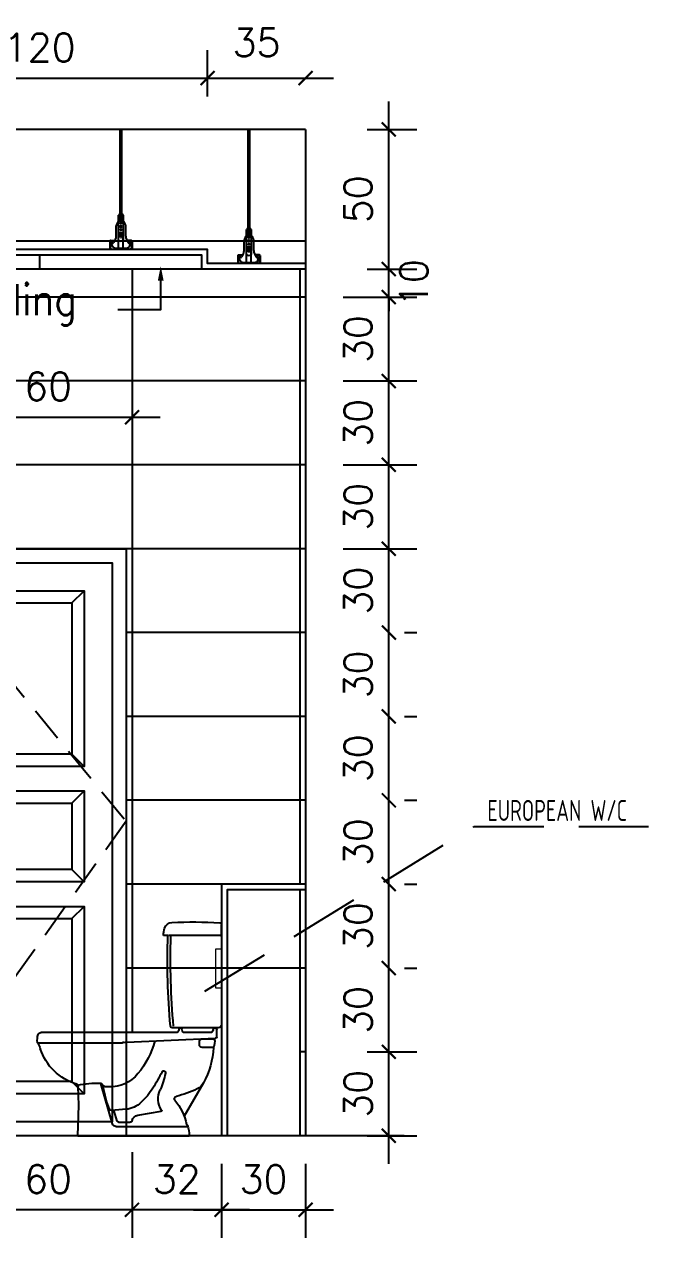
# Model space of a CAD drawing. Header units: centimetres. Extents: x -1797 to 2001, y -8788 to 1856.
# Drawn here: x 584.3 to 815.3, y 857.8 to 1291.9 of the extents above; entities that cross this region are included whole.
import ezdxf
from ezdxf.xclip import XClip

# ---------------------------------------------------------------- set-up
doc = ezdxf.new("R2010")
doc.units = ezdxf.units.CM
doc.header["$LTSCALE"] = 100
doc.header["$MEASUREMENT"] = 0
doc.header["$XCLIPFRAME"] = 0
doc.header["$PDMODE"] = 35
doc.linetypes.add('HIDDEN', pattern=[0.375, 0.25, -0.125])
for name, color, linetype in [('BATH FIXTURES', 85, 'Continuous'), ('CEILING', 161, 'Continuous'), ('CEILING HANGER', 8, 'Continuous'), ('DIM', 1, 'Continuous'), ('DOOR', 1, 'Continuous'), ('HIDDEN -03', 8, 'HIDDEN'), ('ID_Flooring_02', 127, 'Continuous'), ('ID_Furniture-Fixed_01', 141, 'Continuous'), ('TEXT', 3, 'Continuous'), ('Text-1', 3, 'Continuous'), ('WALL-01', 7, 'Continuous'), ('WALL-03', 2, 'Continuous'), ('WALL-04', 1, 'Continuous')]:
    doc.layers.add(name, color=color, linetype=linetype)
doc.styles.add('HB25Small', font='ARCHSTYL.SHX', dxfattribs={"width": 0.8, "height": 2.5})
doc.styles.add('ISO', font='isocp2.shx', dxfattribs={"width": 0.8})
doc.styles.add('ROMANS', font='romans')
doc.dimstyles.new('AS-17-100', dxfattribs={"dimtxt": 10, "dimasz": 5, "dimexe": 10, "dimexo": 10, "dimgap": 6, "dimtad": 1, "dimtoh": 1, "dimdec": 0, "dimdsep": 46, "dimtxsty": 'ROMANS', "dimblk1": 'ARCHTICK', "dimblk2": 'ARCHTICK', "dimsah": 1, "dimcen": 25, "dimdle": 10, "dimclrd": 1, "dimclre": 1, "dimclrt": 2, "dimadec": 0, "dimazin": 0, "dimtfac": 1, "dimtdec": 0, "dimtofl": 0, "dimtmove": 2, "dimatfit": 3, "dimldrblk": 'ARCHTICK', "dimfxl": 1, "dimtolj": 1, "dimtzin": 0, "dimarcsym": 0})
doc.dimstyles.new('DIM DET', dxfattribs={"dimtxt": 0.05, "dimasz": 0.025, "dimexe": 0.025, "dimexo": 0.025, "dimgap": 0.025, "dimtad": 1, "dimzin": 0, "dimdsep": 46, "dimtxsty": 'ISO', "dimblk": 'ARCHTICK', "dimcen": 0.1, "dimdle": 0.025, "dimclrd": 15, "dimclre": 15, "dimclrt": 2, "dimadec": 0, "dimazin": 0, "dimtfac": 1, "dimtmove": 2, "dimatfit": 0, "dimldrblk": 'ARCHTICK', "dimfxl": 0.17, "dimtzin": 1, "dimarcsym": 0})

# ---------------------------------------------------------------- blocks, each defined once
blk = doc.blocks.new('SUP')
at = {"layer": 'CEILING HANGER', "extrusion": (-6.56544e-09, 1.61575e-05, 1)}
for p, q in [((-555.86, -4415.29, 0.02), (-555.86, -4347.85, 0.02)), ((-555.25, -4415.29, 0.02), (-555.25, -4347.85, 0.02)), ((-556.44, -4415.38, 0.02), (-556.44, -4413.19, 0.02)), ((-555.86, -4414.67, 0.02), (-555.86, -4414.7, 0.02)), ((-555.86, -4414.7, 0.02), (-555.84, -4414.74, 0.02)), ((-555.84, -4414.74, 0.02), (-555.82, -4414.77, 0.02)), ((-555.82, -4414.77, 0.02), (-555.79, -4414.79, 0.02)), ((-555.32, -4414.79, 0.02), (-555.29, -4414.77, 0.02)), ((-555.29, -4414.77, 0.02), (-555.27, -4414.74, 0.02)), ((-555.27, -4414.74, 0.02), (-555.26, -4414.7, 0.02)), ((-555.26, -4414.7, 0.02), (-555.25, -4414.67, 0.02)), ((-554.61, -4415.38, 0.02), (-554.61, -4413.19, 0.02)), ((-557.24, -4420.73, 0.02), (-557.24, -4417, 0.02)), ((-556.44, -4422.11, 0.02), (-556.44, -4415.38, 0.02)), ((-556.34, -4415.29, 0.02), (-554.71, -4415.29, 0.02)), ((-555.79, -4414.79, 0.02), (-555.75, -4414.82, 0.02)), ((-555.75, -4414.82, 0.02), (-555.71, -4414.84, 0.02)), ((-555.71, -4414.84, 0.02), (-555.66, -4414.85, 0.02)), ((-555.66, -4414.85, 0.02), (-555.61, -4414.86, 0.02)), ((-555.61, -4414.86, 0.02), (-555.56, -4414.86, 0.02)), ((-555.56, -4414.86, 0.02), (-555.5, -4414.86, 0.02)), ((-555.5, -4414.86, 0.02), (-555.45, -4414.85, 0.02)), ((-555.45, -4414.85, 0.02), (-555.4, -4414.84, 0.02)), ((-555.4, -4414.84, 0.02), (-555.36, -4414.82, 0.02)), ((-555.36, -4414.82, 0.02), (-555.32, -4414.79, 0.02)), ((-554.61, -4422.1, 0.02), (-554.61, -4415.38, 0.02)), ((-553.82, -4420.73, 0.02), (-553.82, -4417, 0.02)), ((-559.5, -4422.53, 0.02), (-559.5, -4426.15, 0.02)), ((-559.37, -4423.36, 0.02), (-559.5, -4423.36, 0.02)), ((-559.37, -4422.53, 0.02), (-559.37, -4426.15, 0.02)), ((-559.25, -4422.29, 0.02), (-557.67, -4422.29, 0.02)), ((-559.25, -4422.41, 0.02), (-557.74, -4422.41, 0.02)), ((-558.92, -4423.15, 0.02), (-558.92, -4423.41, 0.02)), ((-558.57, -4423.16, 0.02), (-558.6, -4423.08, 0.02)), ((-558.4, -4423.28, 0.02), (-558.4, -4423.28, 0.02)), ((-554.61, -4419.5, 0.02), (-556.44, -4419.5, 0.02)), ((-556.35, -4425.11, 0.02), (-556.35, -4421.21, 0.02)), ((-556.29, -4421.21, 0.02), (-556.35, -4421.21, 0.02)), ((-556.23, -4421.14, 0.02), (-556.23, -4420.6, 0.02)), ((-554.89, -4420.53, 0.02), (-556.17, -4420.53, 0.02)), ((-555.24, -4420.02, 0.02), (-555.82, -4420.02, 0.02)), ((-555.24, -4420.27, 0.02), (-555.82, -4420.27, 0.02)), ((-555.74, -4421.21, 0.02), (-555.77, -4420.78, 0.02)), ((-555.28, -4420.78, 0.02), (-555.77, -4420.78, 0.02)), ((-555.74, -4421.21, 0.02), (-555.31, -4421.21, 0.02)), ((-555.31, -4421.21, 0.02), (-555.28, -4420.78, 0.02)), ((-554.83, -4421.14, 0.02), (-554.83, -4420.6, 0.02)), ((-554.71, -4421.21, 0.02), (-554.77, -4421.21, 0.02)), ((-554.71, -4425.11, 0.02), (-554.71, -4421.21, 0.02)), ((-551.81, -4422.29, 0.02), (-553.39, -4422.29, 0.02)), ((-551.81, -4422.41, 0.02), (-553.32, -4422.41, 0.02)), ((-552.66, -4423.28, 0.02), (-552.66, -4423.28, 0.02)), ((-552.49, -4423.16, 0.02), (-552.46, -4423.08, 0.02)), ((-552.13, -4423.15, 0.02), (-552.13, -4423.41, 0.02)), ((-551.68, -4422.53, 0.02), (-551.68, -4426.15, 0.02)), ((-551.68, -4423.36, 0.02), (-551.56, -4423.36, 0.02)), ((-551.56, -4422.53, 0.02), (-551.56, -4426.15, 0.02)), ((-559.5, -4426.15, 0.02), (-559.5, -4427.62, 0.02)), ((-559.5, -4427.62, 0.02), (-559.37, -4427.62, 0.02)), ((-559.37, -4426.15, 0.02), (-559.37, -4427.62, 0.02)), ((-558.73, -4424.21, 0.02), (-558.9, -4423.57, 0.02)), ((-556.23, -4425.11, 0.02), (-557.55, -4425.11, 0.02)), ((-554.83, -4425.11, 0.02), (-556.23, -4425.11, 0.02)), ((-555.07, -4425.48, 0.02), (-555.99, -4425.48, 0.02)), ((-553.5, -4425.11, 0.02), (-554.83, -4425.11, 0.02)), ((-552.33, -4424.21, 0.02), (-552.15, -4423.57, 0.02)), ((-551.68, -4426.15, 0.02), (-551.68, -4427.62, 0.02)), ((-551.56, -4427.62, 0.02), (-551.68, -4427.62, 0.02)), ((-551.56, -4426.15, 0.02), (-551.56, -4427.62, 0.02))]:
    blk.add_line(p, q, dxfattribs=at)
at = {"layer": 'CEILING HANGER', "extrusion": (-6.56544e-09, 1.61575e-05, 1), "const_width": 0.244, "elevation": -0.07}
blk.add_lwpolyline([(-558.58, -4423.04, 1), (-559.07, -4423.04), (-559.07, -4423.22, 0.267949), (-558.99, -4423.35, -0.57735), (-558.99, -4423.61, 0.267949), (-559.07, -4423.75), (-559.07, -4424.04, 0.267949), (-558.99, -4424.17, -0.57735), (-558.99, -4424.43, 0.267949), (-559.07, -4424.56), (-559.07, -4424.85, 0.267949), (-558.99, -4424.98, -0.57735), (-558.99, -4425.25, 0.267949), (-559.07, -4425.38), (-559.07, -4425.7, 0.414214), (-558.92, -4425.85), (-558.23, -4425.85, 0.247529), (-558.1, -4425.78, -0.247529), (-557.98, -4425.72), (-557.55, -4425.72, -0.247529), (-557.43, -4425.78, 0.247529), (-557.3, -4425.85), (-555.79, -4425.85, 0.267949), (-555.66, -4425.77, -0.57735), (-555.4, -4425.77, 0.267949), (-555.26, -4425.85), (-553.76, -4425.85, 0.247529), (-553.63, -4425.78, -0.247529), (-553.51, -4425.72), (-553.08, -4425.72, -0.247529), (-552.95, -4425.78, 0.247529), (-552.83, -4425.85), (-552.14, -4425.85, 0.414214), (-551.99, -4425.7), (-551.99, -4425.38, 0.267949), (-552.07, -4425.25, -0.57735), (-552.07, -4424.98, 0.267949), (-551.99, -4424.85), (-551.99, -4424.56, 0.267949), (-552.07, -4424.43, -0.57735), (-552.07, -4424.17, 0.267949), (-551.99, -4424.04), (-551.99, -4423.75, 0.267949), (-552.07, -4423.61, -0.57735), (-552.07, -4423.35, 0.267949), (-551.99, -4423.22), (-551.99, -4423.04, 1), (-552.48, -4423.04)], format="xyb", dxfattribs=at)
at = {"layer": 'CEILING HANGER', "extrusion": (-6.56544e-09, 1.61575e-05, 1)}
for centre, radius in [((-555.53, -4417.24, -0.05), 0.342), ((-555.53, -4416.02, -0.05), 0.252), ((-555.53, -4418.46, -0.05), 0.252)]:
    blk.add_circle(centre, radius, dxfattribs=at)
for centre, radius, start, end in [((-555.53, -4414.15, -0.05), 1.33, 104.5031, 133.577), ((-555.53, -4414.15, -0.05), 1.33, 46.3713, 77.9165), ((-554.37, -4417.4, -0.05), 2.89, 132.9462, 171.8788), ((-556.68, -4417.4, -0.05), 2.89, 8.1212, 47.0538), ((-559.25, -4422.53, -0.05), 0.244, 90, 180), ((-559.25, -4422.53, -0.05), 0.122, 90, 180), ((-558.74, -4423.15, -0.05), 0.183, 102.9976, 180), ((-558.31, -4423.41, -0.05), 0.61, 180, 195), ((-558.75, -4423.09, -0.05), 0.122, 77.0024, 102.9976), ((-558.77, -4423.15, -0.05), 0.183, 20, 77.0024), ((-558.4, -4423.1, -0.05), 0.183, 200, 270), ((-558.4, -4423.1, -0.05), 0.183, 270, 357.8496), ((-557.85, -4423.12, -0.05), 0.366, 135.5755, 177.8496), ((-560.29, -4420.73, -0.05), 3.05, 315.5755, 360), ((-555.53, -4421.14, -0.05), 1.33, 226.423, 313.6287), ((-556.29, -4421.14, -0.05), 0.061, 270, 360), ((-556.17, -4420.6, -0.05), 0.061, 90, 180), ((-555.82, -4420.14, -0.05), 0.122, 90, 270), ((-555.24, -4420.14, -0.05), 0.122, 270, 90), ((-554.89, -4420.6, -0.05), 0.061, 360, 90), ((-554.77, -4421.14, -0.05), 0.061, 180, 270), ((-550.77, -4420.73, -0.05), 3.05, 180, 224.4246), ((-553.21, -4423.12, -0.05), 0.366, 2.1504, 44.4246), ((-552.66, -4423.1, -0.05), 0.183, 182.1504, 270), ((-552.66, -4423.1, -0.05), 0.183, 270, 340), ((-552.29, -4423.15, -0.05), 0.183, 102.9976, 160), ((-552.3, -4423.09, -0.05), 0.122, 77.0024, 102.9976), ((-552.32, -4423.15, -0.05), 0.183, 360, 77.0024), ((-552.74, -4423.41, -0.05), 0.61, 345, 360), ((-551.81, -4422.53, -0.05), 0.244, 360, 90), ((-551.81, -4422.53, -0.05), 0.122, 360, 90), ((-557.47, -4423.62, -0.05), 1.37, 195, 270), ((-555.99, -4425.11, -0.05), 0.366, 180, 270), ((-555.07, -4425.11, -0.05), 0.366, 270, 360), ((-553.58, -4423.62, -0.05), 1.37, 270, 345)]:
    blk.add_arc(centre, radius, start, end, dxfattribs=at)
blk = doc.blocks.new('FALSE CEILING')
at = {"xscale": -1}
for p in [(-1545.11, 4427.62, -0.02), (-1485.11, 4427.62, -0.02), (-1425.11, 4427.62, -0.02), (-1365.11, 4427.62, -0.02), (-1305.11, 4427.62, -0.02), (-1245.11, 4427.62, -0.02), (-1185.11, 4427.62, -0.02), (-1125.11, 4427.62, -0.02), (-1065.11, 4427.62, -0.02), (-1005.11, 4427.62, -0.02), (-945.11, 4427.62, -0.02), (-885.11, 4427.62, -0.02), (-825.11, 4427.62, -0.02), (-765.11, 4427.62, -0.02), (-705.11, 4427.62, -0.02), (-645.11, 4427.62, -0.02), (-585.11, 4427.62, -0.02), (-525.11, 4427.62, -0.02), (-465.11, 4427.62, -0.02), (-405.11, 4427.62, -0.02), (-345.11, 4427.62, -0.02), (-285.11, 4427.62, -0.02), (-225.11, 4427.62, -0.02), (-165.11, 4427.62, -0.02), (-105.11, 4427.62, -0.02), (-45.11, 4427.62, -0.02), (14.89, 4427.62, -0.02), (74.89, 4427.62, -0.02), (134.89, 4427.62, -0.02), (194.89, 4427.62, -0.02), (254.89, 4427.62, -0.02), (314.89, 4427.62, -0.02), (374.89, 4427.62, -0.02), (434.89, 4427.62, -0.02)]:
    blk.add_blockref('SUP', p, dxfattribs=at)
blk = doc.blocks.new('A$C40781420')
at = {"layer": 'ID_Furniture-Fixed_01', "linetype": 'Continuous'}
for p, q in [((0, 0.7186), (0, 0.7551)), ((0, 0.7136), (0, 0.3981)), ((0.0025, 0.7161), (0.19, 0.7161)), ((0.192, 0.7161), (0.2075, 0.7161)), ((0.012, 0.3861), (0.0232, 0.3861)), ((0.017, 0.3539), (0.017, 0.3786)), ((0.3389, 0.335), (0.0218, 0.3489)), ((0.0232, 0.3861), (0.1766, 0.3861)), ((0.0259, 0.3468), (0.0259, 0.3487)), ((0.0414, 0.3688), (0.1306, 0.3688)), ((0.1642, 0.3688), (0.6458, 0.3688)), ((0.0698, 0.3468), (0.0259, 0.3468)), ((0.0294, 0.3158), (0.0694, 0.3158)), ((0.0794, 0.3258), (0.0794, 0.3368)), ((0.6576, 0.3329), (0.3535, 0.3329)), ((0.0646, 0.1888), (0.1334, 0.0697)), ((0.39, 0.0426), (0.4313, 0.1865)), ((0.4028, 0.1749), (0.4156, 0.1751)), ((0.4296, 0.1867), (0.4209, 0.1775)), ((0.5096, 0.1093), (0.512, 0.1762)), ((0.2995, 0.0731), (0.2158, 0.0879)), ((0.341, 0.0946), (0.3934, 0.09)), ((0.373, 0.0521), (0.3833, 0.0879)), ((0.5134, 0), (0.5096, 0.1093)), ((0.3682, 0.0485), (0.3272, 0.0485)), ((0.5134, 0), (0.1158, 0)), ((0.378, 0.0335), (0.1237, 0.0335))]:
    blk.add_line(p, q, dxfattribs=at)
for centre, radius, start, end in [((0.0062, 0.7554), 0.0062, 91.4933, 182.6113), ((0.101, -0.5791), 1.344, 86.7356, 94.0533), ((0.1768, 0.735), 0.0278, 16.7219, 88.403), ((0.1381, 0.7192), 0.0695, 357.4066, 19.9838), ((0.0025, 0.7186), 0.0025, 180, 270), ((0.0025, 0.7136), 0.0025, 90, 180), ((-2.4811, 0.631), 2.6635, 354.8397, 1.7928), ((-2.4733, 0.6313), 2.6667, 354.8406, 1.8202), ((-1.8145, 0.6425), 2.0079, 2.0975, 2.1008), ((0.012, 0.3981), 0.012, 180, 270), ((0.1766, 0.3921), 0.006, 270, 354.0535), ((0.0235, 0.3794), 0.0065, 357.5731, 186.7437), ((0.022, 0.3539), 0.005, 180, 267.5), ((0.0423, 0.3813), 0.0125, 189.9672, 266.0547), ((0.1311, 0.3795), 0.0107, 267.3041, 7.4657), ((0.1472, 0.3804), 0.00557, 7.9882, 175.8253), ((0.1639, 0.3801), 0.0113, 174.2074, 271.3864), ((0.6469, 0.3596), 0.00924, 15.4286, 97.0264), ((0.5961, 0.3438), 0.0625, 350.5054, 16.9979), ((0.0653, 0.3355), 0.0409, 164.0001, 208.7742), ((0.3218, 0.3284), 0.2927, 182.4709, 208.4948), ((0.0694, 0.3258), 0.01, 270, 0), ((0.0694, 0.3368), 0.01, 0, 87.5), ((0.5124, 0.4062), 0.2815, 193.7359, 220.8288), ((0.3396, 0.302), 0.0331, 72.2543, 91.3308), ((0.3533, 0.3436), 0.0107, 250.6238, 271.3268), ((0.4632, 0.3707), 0.1939, 286.31, 342.3541), ((0.6951, 0.3023), 0.048, 142.8736, 168.465), ((0.6528, 0.3343), 0.005, 322.8736, 350.5054), ((0.2067, 0.2255), 0.0064, 30, 198), ((0.5624, 0.3021), 0.3702, 192.2584, 201.9391), ((1.0567, 0.6774), 0.9563, 207.9867, 212.0133), ((0.3979, 0.3008), 0.126, 218.5782, 272.247), ((0.1094, 0.2131), 0.051, 208.4948, 243.8789), ((0.0262, 0.2395), 0.4018, 338.8606, 350.6878), ((0.4154, 0.1826), 0.0075, 271.1235, 316.6131), ((0.4341, 0.1807), 0.0075, 90.8027, 127.232), ((0.4395, -0.2028), 0.3911, 79.0808, 90.8027), ((0.5214, 0.1758), 0.0095, 113.3794, 178), ((0.235, 0.4692), 0.3362, 243.8789, 257.5583), ((0.1607, 0.1326), 0.0085, 319.5225, 77.5583), ((0.1579, 0.1318), 0.069, 324.6063, 27.6807), ((0.4169, 0.2693), 0.1975, 210, 229.3607), ((0.3133, 0.0024), 0.1921, 139.5225, 168.5447), ((0.2162, 0.0904), 0.0025, 144.6063, 260), ((0.3484, 0.1788), 0.0845, 224.6343, 265), ((0.3809, 0.0886), 0.0025, 344, 85), ((0.394, 0.0975), 0.0075, 265, 337.5224), ((0.2952, 0.0485), 0.025, 14.0297, 80), ((0.3272, 0.0565), 0.008, 194.0297, 270), ((0.3682, 0.0535), 0.005, 270, 344), ((0.2276, 0.0016), 0.1118, 161.5555, 180.8176), ((0.1239, 0.0362), 0.0025, 105.7222, 161.5555), ((0.1226, 0.041), 0.0025, 285.7222, 348.5447), ((0.378, 0.046), 0.0125, 270, 344)]:
    blk.add_arc(centre, radius, start, end, dxfattribs=at)
blk = doc.blocks.new('_ARCHTICK')
at = {"color": 0, "linetype": 'ByBlock', "const_width": 0.15}
blk.add_lwpolyline([(-0.5, -0.5), (0.5, 0.5)], dxfattribs=at)
blk = doc.blocks.new('*D583')
at = {"layer": 'Defpoints', "color": 0, "transparency": 16777216}
for p in [(696.85, 924.25), (714.54, 924.25), (696.85, 894.25)]:
    blk.add_point(p, dxfattribs=at)
at = {"layer": 'DIM', "color": 1, "lineweight": -2, "transparency": 16777216}
for p, q in [((714.54, 884.25), (714.54, 934.25)), ((706.85, 924.25), (724.54, 924.25)), ((706.85, 894.25), (724.54, 894.25))]:
    blk.add_line(p, q, dxfattribs=at)
at = {"layer": 'DIM', "color": 1, "lineweight": -2, "transparency": 16777216, "xscale": 5, "yscale": 5, "zscale": 5}
for p, rotation in [((714.54, 924.25), 90), ((714.54, 894.25), 270)]:
    blk.add_blockref('_ARCHTICK', p, dxfattribs=dict(at, rotation=rotation))
at = {"layer": 'DIM', "color": 2, "transparency": 16777216, "insert": (703.54, 909.25), "char_height": 10, "attachment_point": 5, "rotation": 90, "style": 'ROMANS'}
blk.add_mtext('\\A1;30', dxfattribs=at)
blk = doc.blocks.new('*D584')
at = {"layer": 'Defpoints', "color": 0, "transparency": 16777216}
for p in [(710.18, 954.25), (714.54, 954.25), (696.85, 924.25)]:
    blk.add_point(p, dxfattribs=at)
at = {"layer": 'DIM', "color": 1, "lineweight": -2, "transparency": 16777216}
for p, q in [((714.54, 914.25), (714.54, 964.25)), ((720.18, 954.25), (724.54, 954.25)), ((706.85, 924.25), (724.54, 924.25))]:
    blk.add_line(p, q, dxfattribs=at)
at = {"layer": 'DIM', "color": 1, "lineweight": -2, "transparency": 16777216, "xscale": 5, "yscale": 5, "zscale": 5}
for p, rotation in [((714.54, 954.25), 90), ((714.54, 924.25), 270)]:
    blk.add_blockref('_ARCHTICK', p, dxfattribs=dict(at, rotation=rotation))
at = {"layer": 'DIM', "color": 2, "transparency": 16777216, "insert": (703.54, 939.25), "char_height": 10, "attachment_point": 5, "rotation": 90, "style": 'ROMANS'}
blk.add_mtext('\\A1;30', dxfattribs=at)
blk = doc.blocks.new('*D585')
at = {"layer": 'Defpoints', "color": 0, "transparency": 16777216}
for p in [(710.18, 984.25), (714.54, 984.25), (710.18, 954.25)]:
    blk.add_point(p, dxfattribs=at)
at = {"layer": 'DIM', "color": 1, "lineweight": -2, "transparency": 16777216}
for p, q in [((714.54, 944.25), (714.54, 994.25)), ((720.18, 984.25), (724.54, 984.25)), ((720.18, 954.25), (724.54, 954.25))]:
    blk.add_line(p, q, dxfattribs=at)
at = {"layer": 'DIM', "color": 1, "lineweight": -2, "transparency": 16777216, "xscale": 5, "yscale": 5, "zscale": 5}
for p, rotation in [((714.54, 984.25), 90), ((714.54, 954.25), 270)]:
    blk.add_blockref('_ARCHTICK', p, dxfattribs=dict(at, rotation=rotation))
at = {"layer": 'DIM', "color": 2, "transparency": 16777216, "insert": (703.54, 969.25), "char_height": 10, "attachment_point": 5, "rotation": 90, "style": 'ROMANS'}
blk.add_mtext('\\A1;30', dxfattribs=at)
blk = doc.blocks.new('*D586')
at = {"layer": 'Defpoints', "color": 0, "transparency": 16777216}
for p in [(710.18, 1014.25), (714.54, 1014.25), (710.18, 984.25)]:
    blk.add_point(p, dxfattribs=at)
at = {"layer": 'DIM', "color": 1, "lineweight": -2, "transparency": 16777216}
for p, q in [((714.54, 974.25), (714.54, 1024.25)), ((720.18, 1014.25), (724.54, 1014.25)), ((720.18, 984.25), (724.54, 984.25))]:
    blk.add_line(p, q, dxfattribs=at)
at = {"layer": 'DIM', "color": 1, "lineweight": -2, "transparency": 16777216, "xscale": 5, "yscale": 5, "zscale": 5}
for p, rotation in [((714.54, 1014.25), 90), ((714.54, 984.25), 270)]:
    blk.add_blockref('_ARCHTICK', p, dxfattribs=dict(at, rotation=rotation))
at = {"layer": 'DIM', "color": 2, "transparency": 16777216, "insert": (703.54, 999.25), "char_height": 10, "attachment_point": 5, "rotation": 90, "style": 'ROMANS'}
blk.add_mtext('\\A1;30', dxfattribs=at)
blk = doc.blocks.new('*D587')
at = {"layer": 'Defpoints', "color": 0, "transparency": 16777216}
for p in [(710.18, 1044.25), (714.54, 1044.25), (710.18, 1014.25)]:
    blk.add_point(p, dxfattribs=at)
at = {"layer": 'DIM', "color": 1, "lineweight": -2, "transparency": 16777216}
for p, q in [((714.54, 1004.25), (714.54, 1054.25)), ((720.18, 1044.25), (724.54, 1044.25)), ((720.18, 1014.25), (724.54, 1014.25))]:
    blk.add_line(p, q, dxfattribs=at)
at = {"layer": 'DIM', "color": 1, "lineweight": -2, "transparency": 16777216, "xscale": 5, "yscale": 5, "zscale": 5}
for p, rotation in [((714.54, 1044.25), 90), ((714.54, 1014.25), 270)]:
    blk.add_blockref('_ARCHTICK', p, dxfattribs=dict(at, rotation=rotation))
at = {"layer": 'DIM', "color": 2, "transparency": 16777216, "insert": (703.54, 1029.25), "char_height": 10, "attachment_point": 5, "rotation": 90, "style": 'ROMANS'}
blk.add_mtext('\\A1;30', dxfattribs=at)
blk = doc.blocks.new('*D588')
at = {"layer": 'Defpoints', "color": 0, "transparency": 16777216}
for p in [(710.18, 1074.25), (714.54, 1074.25), (710.18, 1044.25)]:
    blk.add_point(p, dxfattribs=at)
at = {"layer": 'DIM', "color": 1, "lineweight": -2, "transparency": 16777216}
for p, q in [((714.54, 1034.25), (714.54, 1084.25)), ((720.18, 1074.25), (724.54, 1074.25)), ((720.18, 1044.25), (724.54, 1044.25))]:
    blk.add_line(p, q, dxfattribs=at)
at = {"layer": 'DIM', "color": 1, "lineweight": -2, "transparency": 16777216, "xscale": 5, "yscale": 5, "zscale": 5}
for p, rotation in [((714.54, 1074.25), 90), ((714.54, 1044.25), 270)]:
    blk.add_blockref('_ARCHTICK', p, dxfattribs=dict(at, rotation=rotation))
at = {"layer": 'DIM', "color": 2, "transparency": 16777216, "insert": (703.54, 1059.25), "char_height": 10, "attachment_point": 5, "rotation": 90, "style": 'ROMANS'}
blk.add_mtext('\\A1;30', dxfattribs=at)
blk = doc.blocks.new('*D589')
at = {"layer": 'Defpoints', "color": 0, "transparency": 16777216}
for p in [(688.19, 1104.25), (714.54, 1104.25), (710.18, 1074.25)]:
    blk.add_point(p, dxfattribs=at)
at = {"layer": 'DIM', "color": 1, "lineweight": -2, "transparency": 16777216}
for p, q in [((714.54, 1064.25), (714.54, 1114.25)), ((698.19, 1104.25), (724.54, 1104.25)), ((720.18, 1074.25), (724.54, 1074.25))]:
    blk.add_line(p, q, dxfattribs=at)
at = {"layer": 'DIM', "color": 1, "lineweight": -2, "transparency": 16777216, "xscale": 5, "yscale": 5, "zscale": 5}
for p, rotation in [((714.54, 1104.25), 90), ((714.54, 1074.25), 270)]:
    blk.add_blockref('_ARCHTICK', p, dxfattribs=dict(at, rotation=rotation))
at = {"layer": 'DIM', "color": 2, "transparency": 16777216, "insert": (703.54, 1089.25), "char_height": 10, "attachment_point": 5, "rotation": 90, "style": 'ROMANS'}
blk.add_mtext('\\A1;30', dxfattribs=at)
blk = doc.blocks.new('*D590')
at = {"layer": 'Defpoints', "color": 0, "transparency": 16777216}
for p in [(688.19, 1134.25), (714.54, 1134.25), (688.19, 1104.25)]:
    blk.add_point(p, dxfattribs=at)
at = {"layer": 'DIM', "color": 1, "lineweight": -2, "transparency": 16777216}
for p, q in [((714.54, 1094.25), (714.54, 1144.25)), ((698.19, 1134.25), (724.54, 1134.25)), ((698.19, 1104.25), (724.54, 1104.25))]:
    blk.add_line(p, q, dxfattribs=at)
at = {"layer": 'DIM', "color": 1, "lineweight": -2, "transparency": 16777216, "xscale": 5, "yscale": 5, "zscale": 5}
for p, rotation in [((714.54, 1134.25), 90), ((714.54, 1104.25), 270)]:
    blk.add_blockref('_ARCHTICK', p, dxfattribs=dict(at, rotation=rotation))
at = {"layer": 'DIM', "color": 2, "transparency": 16777216, "insert": (703.54, 1119.25), "char_height": 10, "attachment_point": 5, "rotation": 90, "style": 'ROMANS'}
blk.add_mtext('\\A1;30', dxfattribs=at)
blk = doc.blocks.new('*D591')
at = {"layer": 'Defpoints', "color": 0, "transparency": 16777216}
for p in [(688.19, 1164.25), (714.54, 1164.25), (688.19, 1134.25)]:
    blk.add_point(p, dxfattribs=at)
at = {"layer": 'DIM', "color": 1, "lineweight": -2, "transparency": 16777216}
for p, q in [((714.54, 1124.25), (714.54, 1174.25)), ((698.19, 1164.25), (724.54, 1164.25)), ((698.19, 1134.25), (724.54, 1134.25))]:
    blk.add_line(p, q, dxfattribs=at)
at = {"layer": 'DIM', "color": 1, "lineweight": -2, "transparency": 16777216, "xscale": 5, "yscale": 5, "zscale": 5}
for p, rotation in [((714.54, 1164.25), 90), ((714.54, 1134.25), 270)]:
    blk.add_blockref('_ARCHTICK', p, dxfattribs=dict(at, rotation=rotation))
at = {"layer": 'DIM', "color": 2, "transparency": 16777216, "insert": (703.54, 1149.25), "char_height": 10, "attachment_point": 5, "rotation": 90, "style": 'ROMANS'}
blk.add_mtext('\\A1;30', dxfattribs=at)
blk = doc.blocks.new('*D592')
at = {"layer": 'Defpoints', "color": 0, "transparency": 16777216}
for p in [(688.19, 1194.25), (714.54, 1194.25), (688.19, 1164.25)]:
    blk.add_point(p, dxfattribs=at)
at = {"layer": 'DIM', "color": 1, "lineweight": -2, "transparency": 16777216}
for p, q in [((714.54, 1154.25), (714.54, 1204.25)), ((698.19, 1194.25), (724.54, 1194.25)), ((698.19, 1164.25), (724.54, 1164.25))]:
    blk.add_line(p, q, dxfattribs=at)
at = {"layer": 'DIM', "color": 1, "lineweight": -2, "transparency": 16777216, "xscale": 5, "yscale": 5, "zscale": 5}
for p, rotation in [((714.54, 1194.25), 90), ((714.54, 1164.25), 270)]:
    blk.add_blockref('_ARCHTICK', p, dxfattribs=dict(at, rotation=rotation))
at = {"layer": 'DIM', "color": 2, "transparency": 16777216, "insert": (703.54, 1179.25), "char_height": 10, "attachment_point": 5, "rotation": 90, "style": 'ROMANS'}
blk.add_mtext('\\A1;30', dxfattribs=at)
blk = doc.blocks.new('*D593')
at = {"layer": 'Defpoints', "color": 0, "transparency": 16777216}
for p in [(696.85, 1204.25), (714.54, 1204.25), (696.85, 1194.25)]:
    blk.add_point(p, dxfattribs=at)
at = {"layer": 'DIM', "color": 1, "lineweight": -2, "transparency": 16777216}
for p, q in [((714.54, 1204.25), (714.54, 1209.25)), ((706.85, 1204.25), (724.54, 1204.25)), ((706.85, 1194.25), (724.54, 1194.25)), ((714.54, 1194.25), (714.54, 1189.25))]:
    blk.add_line(p, q, dxfattribs=at)
at = {"layer": 'DIM', "color": 1, "lineweight": -2, "transparency": 16777216, "xscale": 5, "yscale": 5, "zscale": 5}
for p, rotation in [((714.54, 1204.25), 270), ((714.54, 1194.25), 90)]:
    blk.add_blockref('_ARCHTICK', p, dxfattribs=dict(at, rotation=rotation))
at = {"layer": 'DIM', "color": 2, "transparency": 16777216, "insert": (723.47, 1199.25), "char_height": 10, "attachment_point": 5, "rotation": 90, "style": 'ROMANS'}
blk.add_mtext('\\A1;10', dxfattribs=at)
blk = doc.blocks.new('*D594')
at = {"layer": 'Defpoints', "color": 0, "transparency": 16777216}
for p in [(696.85, 1254.25), (714.54, 1254.25), (696.85, 1204.25)]:
    blk.add_point(p, dxfattribs=at)
at = {"layer": 'DIM', "color": 1, "lineweight": -2, "transparency": 16777216}
for p, q in [((714.54, 1194.25), (714.54, 1264.25)), ((706.85, 1254.25), (724.54, 1254.25)), ((706.85, 1204.25), (724.54, 1204.25))]:
    blk.add_line(p, q, dxfattribs=at)
at = {"layer": 'DIM', "color": 1, "lineweight": -2, "transparency": 16777216, "xscale": 5, "yscale": 5, "zscale": 5}
for p, rotation in [((714.54, 1254.25), 90), ((714.54, 1204.25), 270)]:
    blk.add_blockref('_ARCHTICK', p, dxfattribs=dict(at, rotation=rotation))
at = {"layer": 'DIM', "color": 2, "transparency": 16777216, "insert": (703.54, 1229.25), "char_height": 10, "attachment_point": 5, "rotation": 90, "style": 'ROMANS'}
blk.add_mtext('\\A1;50', dxfattribs=at)
blk = doc.blocks.new('*D600')
at = {"layer": 'Defpoints', "color": 0, "transparency": 16777216}
for p in [(649.77, 1272.59), (529.77, 1259.03, 0), (649.77, 1256.03, 0)]:
    blk.add_point(p, dxfattribs=at)
at = {"layer": 'DIM', "color": 1, "lineweight": -2, "transparency": 16777216}
for p, q in [((529.77, 1269.03), (529.77, 1282.59)), ((649.77, 1266.03), (649.77, 1282.59)), ((519.77, 1272.59), (659.77, 1272.59))]:
    blk.add_line(p, q, dxfattribs=at)
at = {"layer": 'DIM', "color": 1, "lineweight": -2, "transparency": 16777216, "xscale": 5, "yscale": 5, "zscale": 5, "rotation": 180}
blk.add_blockref('_ARCHTICK', (529.77, 1272.59), dxfattribs=at)
at = {"layer": 'DIM', "color": 1, "lineweight": -2, "transparency": 16777216, "xscale": 5, "yscale": 5, "zscale": 5}
blk.add_blockref('_ARCHTICK', (649.77, 1272.59), dxfattribs=at)
at = {"layer": 'DIM', "color": 2, "transparency": 16777216, "insert": (589.77, 1283.59), "char_height": 10, "attachment_point": 5, "style": 'ROMANS'}
blk.add_mtext('\\A1;120', dxfattribs=at)
blk = doc.blocks.new('*D601')
at = {"layer": 'Defpoints', "color": 0, "transparency": 16777216}
for p in [(684.77, 1272.59, 0), (684.77, 1272.59), (649.77, 1256.03, 0)]:
    blk.add_point(p, dxfattribs=at)
at = {"layer": 'DIM', "color": 1, "lineweight": -2, "transparency": 16777216}
for p, q in [((649.77, 1266.03), (649.77, 1282.59)), ((639.77, 1272.59), (694.77, 1272.59))]:
    blk.add_line(p, q, dxfattribs=at)
at = {"layer": 'DIM', "color": 1, "lineweight": -2, "transparency": 16777216, "xscale": 5, "yscale": 5, "zscale": 5, "rotation": 180}
blk.add_blockref('_ARCHTICK', (649.77, 1272.59), dxfattribs=at)
at = {"layer": 'DIM', "color": 1, "lineweight": -2, "transparency": 16777216, "xscale": 5, "yscale": 5, "zscale": 5}
blk.add_blockref('_ARCHTICK', (684.77, 1272.59), dxfattribs=at)
at = {"layer": 'DIM', "color": 2, "transparency": 16777216, "insert": (667.27, 1285.3), "char_height": 10, "attachment_point": 5, "style": 'ROMANS'}
blk.add_mtext('\\A1;35', dxfattribs=at)
blk = doc.blocks.new('*D602')
at = {"layer": 'Defpoints', "color": 0, "transparency": 16777216}
for p in [(562.77, 1164.25, 0), (622.77, 1164.25, 0), (622.77, 1151.3)]:
    blk.add_point(p, dxfattribs=at)
at = {"layer": 'DIM', "color": 1, "lineweight": -2, "transparency": 16777216}
for p, q in [((552.77, 1151.3), (632.77, 1151.3)), ((562.77, 1154.25), (562.77, 1141.3)), ((622.77, 1154.25), (622.77, 1141.3))]:
    blk.add_line(p, q, dxfattribs=at)
at = {"layer": 'DIM', "color": 1, "lineweight": -2, "transparency": 16777216, "xscale": 5, "yscale": 5, "zscale": 5, "rotation": 180}
blk.add_blockref('_ARCHTICK', (562.77, 1151.3), dxfattribs=at)
at = {"layer": 'DIM', "color": 1, "lineweight": -2, "transparency": 16777216, "xscale": 5, "yscale": 5, "zscale": 5}
blk.add_blockref('_ARCHTICK', (622.77, 1151.3), dxfattribs=at)
at = {"layer": 'DIM', "color": 2, "transparency": 16777216, "insert": (592.77, 1162.3), "char_height": 10, "attachment_point": 5, "style": 'ROMANS'}
blk.add_mtext('\\A1;60', dxfattribs=at)
blk = doc.blocks.new('*D603')
at = {"layer": 'Defpoints', "color": 0, "transparency": 16777216}
for p in [(654.77, 894.25, 0), (684.77, 894.25, 0), (684.77, 867.76)]:
    blk.add_point(p, dxfattribs=at)
at = {"layer": 'DIM', "color": 1, "lineweight": -2, "transparency": 16777216}
for p, q in [((654.77, 884.25), (654.77, 857.76)), ((684.77, 884.25), (684.77, 857.76)), ((644.77, 867.76), (694.77, 867.76))]:
    blk.add_line(p, q, dxfattribs=at)
at = {"layer": 'DIM', "color": 1, "lineweight": -2, "transparency": 16777216, "xscale": 5, "yscale": 5, "zscale": 5, "rotation": 180}
blk.add_blockref('_ARCHTICK', (654.77, 867.76), dxfattribs=at)
at = {"layer": 'DIM', "color": 1, "lineweight": -2, "transparency": 16777216, "xscale": 5, "yscale": 5, "zscale": 5}
blk.add_blockref('_ARCHTICK', (684.77, 867.76), dxfattribs=at)
at = {"layer": 'DIM', "color": 2, "transparency": 16777216, "insert": (669.77, 878.76), "char_height": 10, "attachment_point": 5, "style": 'ROMANS'}
blk.add_mtext('\\A1;30', dxfattribs=at)
blk = doc.blocks.new('*D604')
at = {"layer": 'Defpoints', "color": 0, "transparency": 16777216}
for p in [(622.77, 898.34), (654.77, 894.25, 0), (622.77, 867.76)]:
    blk.add_point(p, dxfattribs=at)
at = {"layer": 'DIM', "color": 1, "lineweight": -2, "transparency": 16777216}
for p, q in [((622.77, 888.34), (622.77, 857.76)), ((654.77, 884.25), (654.77, 857.76)), ((664.77, 867.76), (612.77, 867.76))]:
    blk.add_line(p, q, dxfattribs=at)
at = {"layer": 'DIM', "color": 1, "lineweight": -2, "transparency": 16777216, "xscale": 5, "yscale": 5, "zscale": 5, "rotation": 180}
blk.add_blockref('_ARCHTICK', (622.77, 867.76), dxfattribs=at)
at = {"layer": 'DIM', "color": 1, "lineweight": -2, "transparency": 16777216, "xscale": 5, "yscale": 5, "zscale": 5}
blk.add_blockref('_ARCHTICK', (654.77, 867.76), dxfattribs=at)
at = {"layer": 'DIM', "color": 2, "transparency": 16777216, "insert": (638.77, 878.76), "char_height": 10, "attachment_point": 5, "style": 'ROMANS'}
blk.add_mtext('\\A1;32', dxfattribs=at)
blk = doc.blocks.new('*D605')
at = {"layer": 'Defpoints', "color": 0, "transparency": 16777216}
for p in [(622.77, 898.34), (562.77, 891.46, 0), (562.77, 867.76)]:
    blk.add_point(p, dxfattribs=at)
at = {"layer": 'DIM', "color": 1, "lineweight": -2, "transparency": 16777216}
for p, q in [((622.77, 888.34), (622.77, 857.76)), ((562.77, 881.46), (562.77, 857.76)), ((632.77, 867.76), (552.77, 867.76))]:
    blk.add_line(p, q, dxfattribs=at)
at = {"layer": 'DIM', "color": 1, "lineweight": -2, "transparency": 16777216, "xscale": 5, "yscale": 5, "zscale": 5, "rotation": 180}
blk.add_blockref('_ARCHTICK', (562.77, 867.76), dxfattribs=at)
at = {"layer": 'DIM', "color": 1, "lineweight": -2, "transparency": 16777216, "xscale": 5, "yscale": 5, "zscale": 5}
blk.add_blockref('_ARCHTICK', (622.77, 867.76), dxfattribs=at)
at = {"layer": 'DIM', "color": 2, "transparency": 16777216, "insert": (592.77, 878.76), "char_height": 10, "attachment_point": 5, "style": 'ROMANS'}
blk.add_mtext('\\A1;60', dxfattribs=at)
blk = doc.blocks.new('WWW')
at = {"layer": 'DOOR', "color": 2}
blk.add_line((1105.99, 984.87, 0), (1105.99, 774.87, 0), dxfattribs=at)
at = {"layer": 'DOOR'}
for p, q in [((1045.36, 965.5, 0), (1041, 969.86, 0)), ((1090.99, 969.86, 0), (1086.62, 965.5, 0)), ((1045.36, 911.34, 0), (1041, 906.98, 0)), ((1086.62, 911.34, 0), (1090.99, 906.98, 0)), ((1045.36, 893.84, 0), (1041, 898.2, 0)), ((1086.62, 893.84, 0), (1090.99, 898.2, 0)), ((1094.81, 892.21, 0.13), (1094.81, 888.21, 0.13)), ((1098.81, 892.21, 0.13), (1094.81, 892.21, 0.13)), ((1098.81, 882.21, 0.13), (1098.81, 892.21, 0.13)), ((1086.81, 888.21, 0.13), (1086.81, 886.11, 0.13)), ((1096.81, 888.21, 0.13), (1086.81, 888.21, 0.13)), ((1086.81, 886.11, 0.13), (1096.81, 886.11, 0.13)), ((1094.81, 886.11, 0.13), (1094.81, 882.21, 0.13)), ((1094.81, 882.21, 0.13), (1098.81, 882.21, 0.13)), ((1045.36, 870.07, 0), (1041, 865.7, 0)), ((1086.62, 870.07, 0), (1090.99, 865.7, 0)), ((1045.36, 852.56, 0), (1041, 856.93, 0)), ((1090.99, 856.93, 0), (1086.62, 852.56, 0)), ((1045.36, 794.24, 0), (1041, 789.87, 0)), ((1090.99, 789.87, 0), (1086.62, 794.24, 0))]:
    blk.add_line(p, q, dxfattribs=at)
at = {"layer": 'DOOR', "color": 2, "elevation": 0}
blk.add_lwpolyline([(1105.99, 984.87), (1025.99, 984.87), (1025.99, 774.87), (1105.99, 774.87)], dxfattribs=at)
at = {"layer": 'DOOR', "color": 8, "linetype": 'HIDDEN', "ltscale": 0.5, "elevation": 0}
blk.add_lwpolyline([(1105.99, 984.87), (1025.99, 887.37), (1105.99, 774.87)], dxfattribs=at)
at = {"layer": 'DOOR', "elevation": 0}
for points in [[(1100.99, 779.87), (1100.99, 979.86), (1031, 979.86), (1031, 779.87)], [(1090.99, 969.86), (1041, 969.86), (1041, 906.98), (1090.99, 906.98)], [(1086.62, 965.5), (1045.36, 965.5), (1045.36, 911.34), (1086.62, 911.34)], [(1090.99, 898.2), (1041, 898.2), (1041, 865.7), (1090.99, 865.7)], [(1086.62, 893.84), (1045.36, 893.84), (1045.36, 870.07), (1086.62, 870.07)], [(1090.99, 856.93), (1041, 856.93), (1041, 789.87), (1090.99, 789.87)], [(1086.62, 852.56), (1045.36, 852.56), (1045.36, 794.24), (1086.62, 794.24)]]:
    blk.add_lwpolyline(points, close=True, dxfattribs=at)
at = {"layer": 'DOOR'}
blk.add_arc((1096.81, 887.16, 0.13), 1.05, 270, 90, dxfattribs=at)

msp = doc.modelspace()

# ---------------------------------------------------------------- linework, layer by layer
at = {"layer": 'CEILING', "elevation": 0}
for points in [[(684.77, 1206.25), (649.77, 1206.25), (649.77, 1211.25), (529.77, 1211.25), (529.77, 1206.25), (494.77, 1206.25)], [(684.77, 1204.25), (647.77, 1204.25), (647.77, 1209.25), (531.77, 1209.25), (531.77, 1204.25), (494.77, 1204.25)]]:
    msp.add_lwpolyline(points, dxfattribs=at)
at = {"layer": 'ID_Flooring_02'}
for p, q in [((684.77, 1214.25, 0), (494.77, 1214.25, 0)), ((622.77, 1204.25, 0), (622.77, 931.13, 0)), ((684.77, 1194.25, 0), (494.77, 1194.25, 0)), ((684.77, 1164.25, 0), (494.77, 1164.25, 0)), ((684.77, 1134.25, 0), (494.77, 1134.25, 0)), ((684.77, 1104.25, 0), (494.77, 1104.25, 0)), ((684.77, 1074.25, 0), (620.65, 1074.25, 0)), ((684.77, 1044.25, 0), (620.65, 1044.25, 0)), ((684.77, 1014.25, 0), (620.65, 1014.25, 0)), ((684.77, 984.25, 0), (620.65, 984.25, 0)), ((684.77, 954.25, 0), (620.65, 954.25, 0)), ((684.77, 924.25, 0), (682.77, 924.25, 0))]:
    msp.add_line(p, q, dxfattribs=at)
at = {"layer": 'ID_Furniture-Fixed_01', "linetype": 'Continuous', "lineweight": 0, "extrusion": (0, 0, -1)}
msp.add_lwpolyline([(-654.69, 947.07), (-652.69, 947.07), (-652.69, 961.07), (-654.69, 961.07)], dxfattribs=at)
at = {"layer": 'TEXT', "color": 2, "elevation": 0}
msp.add_lwpolyline([(617.65, 1189.78), (633.02, 1189.78), (633.02, 1203.49)], dxfattribs=at)
msp.add_lwpolyline([(633.02, 1205.33, 0, 2.08, 0), (633.02, 1200.13, 2.08, 2.08, 0)], format="xyseb", dxfattribs=at)
at = {"layer": 'WALL-01'}
for p, q in [((684.77, 1254.25, 0), (494.77, 1254.25, 0)), ((684.77, 1254.25, 0), (684.77, 894.25, 0)), ((682.77, 982.25, 0), (682.77, 894.25, 0)), ((720, 894.25, 0), (453.48, 894.25, 0))]:
    msp.add_line(p, q, dxfattribs=at)
at = {"layer": 'WALL-01', "elevation": 0}
msp.add_lwpolyline([(684.77, 982.25), (656.77, 982.25), (656.77, 894.25)], dxfattribs=at)
at = {"layer": 'WALL-03'}
for p, q in [((589.77, 1204.25, 0), (589.77, 1209.25, 0)), ((647.77, 1204.25, 0), (531.77, 1204.25, 0))]:
    msp.add_line(p, q, dxfattribs=at)
at = {"layer": 'WALL-04'}
msp.add_line((682.77, 1204.25, 0), (682.77, 984.25, 0), dxfattribs=at)
at = {"layer": 'WALL-04', "elevation": 0}
msp.add_lwpolyline([(682.77, 984.25), (654.77, 984.25), (654.77, 894.25)], dxfattribs=at)

# ---------------------------------------------------------------- block references
at = {"layer": 'BATH FIXTURES', "xscale": -100, "yscale": 100, "zscale": 100}
msp.add_blockref('A$C40781420', (654.77, 894.25), dxfattribs=at)
at = {"layer": 'CEILING HANGER'}
ref = msp.add_blockref('FALSE CEILING', (889.23, 1209.17, 0.02), dxfattribs=dict(at, xscale=-1))
XClip(ref).set_block_clipping_path([(238.0841531689, 2.2373224937), (379.4220414332, 45.0796076272)])
ref = msp.add_blockref('FALSE CEILING', (934.97, 1204, 0), dxfattribs=dict(at, xscale=-1))
XClip(ref).set_block_clipping_path([(238.0841531689, 2.2373224937), (312.3152302601, 50.248760368)])
at = {"layer": 'DOOR', "xscale": -1}
msp.add_blockref('WWW', (1646.64, 119.38, 0), dxfattribs=at)

# ---------------------------------------------------------------- texts
at = {"layer": 'TEXT', "color": 3, "style": 'ROMANS', "width": 0.9}
msp.add_text('False Ceiling', height=11.1096, dxfattribs=at).set_placement((518.72, 1187.82, 0))
at = {"layer": 'Text-1', "color": 3, "style": 'HB25Small', "width": 0.8}
msp.add_text('EUROPEAN W/C', height=7.5, dxfattribs=at).set_placement((749.81, 1006.86, 0))

# ---------------------------------------------------------------- dimensions: what is measured, and where the dimension line sits
at = {"layer": 'DIM'}
for base, p1, p2, picture, middle in [((649.77, 1272.59), (529.77, 1259.03, 0), (649.77, 1256.03, 0), '*D600', (589.77, 1283.59)), ((622.77, 1151.3), (562.77, 1164.25, 0), (622.77, 1164.25, 0), '*D602', (592.77, 1162.3)), ((562.77, 867.76), (622.77, 898.34), (562.77, 891.46, 0), '*D605', (592.77, 878.76)), ((622.77, 867.76), (654.77, 894.25, 0), (622.77, 898.34), '*D604', (638.77, 878.76)), ((684.77, 867.76), (654.77, 894.25, 0), (684.77, 894.25, 0), '*D603', (669.77, 878.76))]:
    dim = msp.add_linear_dim(base=base, p1=p1, p2=p2, dimstyle='AS-17-100', dxfattribs=at)
    dim.commit()
    dim.dimension.update_dxf_attribs({"geometry": picture, "text_midpoint": middle})
dim = msp.add_linear_dim(base=(684.77, 1272.59), p1=(649.77, 1256.03, 0), p2=(684.77, 1272.59, 0), dimstyle='AS-17-100', dxfattribs=at)
dim.commit()
dim.dimension.update_dxf_attribs({"geometry": '*D601', "text_midpoint": (667.27, 1285.3), "dimtype": 160})
for base, p1, p2, picture, middle in [((714.54, 1254.25, 0), (696.85, 1204.25, 0), (696.85, 1254.25, 0), '*D594', (703.54, 1229.25, 0)), ((714.54, 1194.25, 0), (688.19, 1164.25, 0), (688.19, 1194.25, 0), '*D592', (703.54, 1179.25, 0)), ((714.54, 1164.25, 0), (688.19, 1134.25, 0), (688.19, 1164.25, 0), '*D591', (703.54, 1149.25, 0)), ((714.54, 1134.25, 0), (688.19, 1104.25, 0), (688.19, 1134.25, 0), '*D590', (703.54, 1119.25, 0)), ((714.54, 1104.25, 0), (710.18, 1074.25, 0), (688.19, 1104.25, 0), '*D589', (703.54, 1089.25, 0)), ((714.54, 1074.25, 0), (710.18, 1044.25, 0), (710.18, 1074.25, 0), '*D588', (703.54, 1059.25, 0)), ((714.54, 1044.25, 0), (710.18, 1014.25, 0), (710.18, 1044.25, 0), '*D587', (703.54, 1029.25, 0)), ((714.54, 1014.25, 0), (710.18, 984.25, 0), (710.18, 1014.25, 0), '*D586', (703.54, 999.25, 0)), ((714.54, 984.25, 0), (710.18, 954.25, 0), (710.18, 984.25, 0), '*D585', (703.54, 969.25, 0)), ((714.54, 954.25, 0), (696.85, 924.25, 0), (710.18, 954.25, 0), '*D584', (703.54, 939.25, 0)), ((714.54, 924.25, 0), (696.85, 894.25, 0), (696.85, 924.25, 0), '*D583', (703.54, 909.25, 0))]:
    dim = msp.add_linear_dim(base=base, p1=p1, p2=p2, angle=90, dimstyle='AS-17-100', dxfattribs=at)
    dim.commit()
    dim.dimension.update_dxf_attribs({"geometry": picture, "text_midpoint": middle})
dim = msp.add_linear_dim(base=(714.54, 1204.25, 0), p1=(696.85, 1194.25, 0), p2=(696.85, 1204.25, 0), angle=90, dimstyle='AS-17-100', dxfattribs=at)
dim.commit()
dim.dimension.update_dxf_attribs({"geometry": '*D593', "text_midpoint": (723.47, 1199.25, 0), "dimtype": 160})

# ---------------------------------------------------------------- leaders
at = {"layer": 'HIDDEN -03'}
msp.add_leader([(648.74, 945.96, 0), (744.93, 1004.82, 0), (815.31, 1004.82, 0)], dimstyle='DIM DET', override={"dimasz": 0.04, "dimtad": 0, "dimclrd": 251, "dimldrblk": 'Dot', "dimfxl": 0.1}, dxfattribs=at)

doc.saveas('drawing.dxf')
